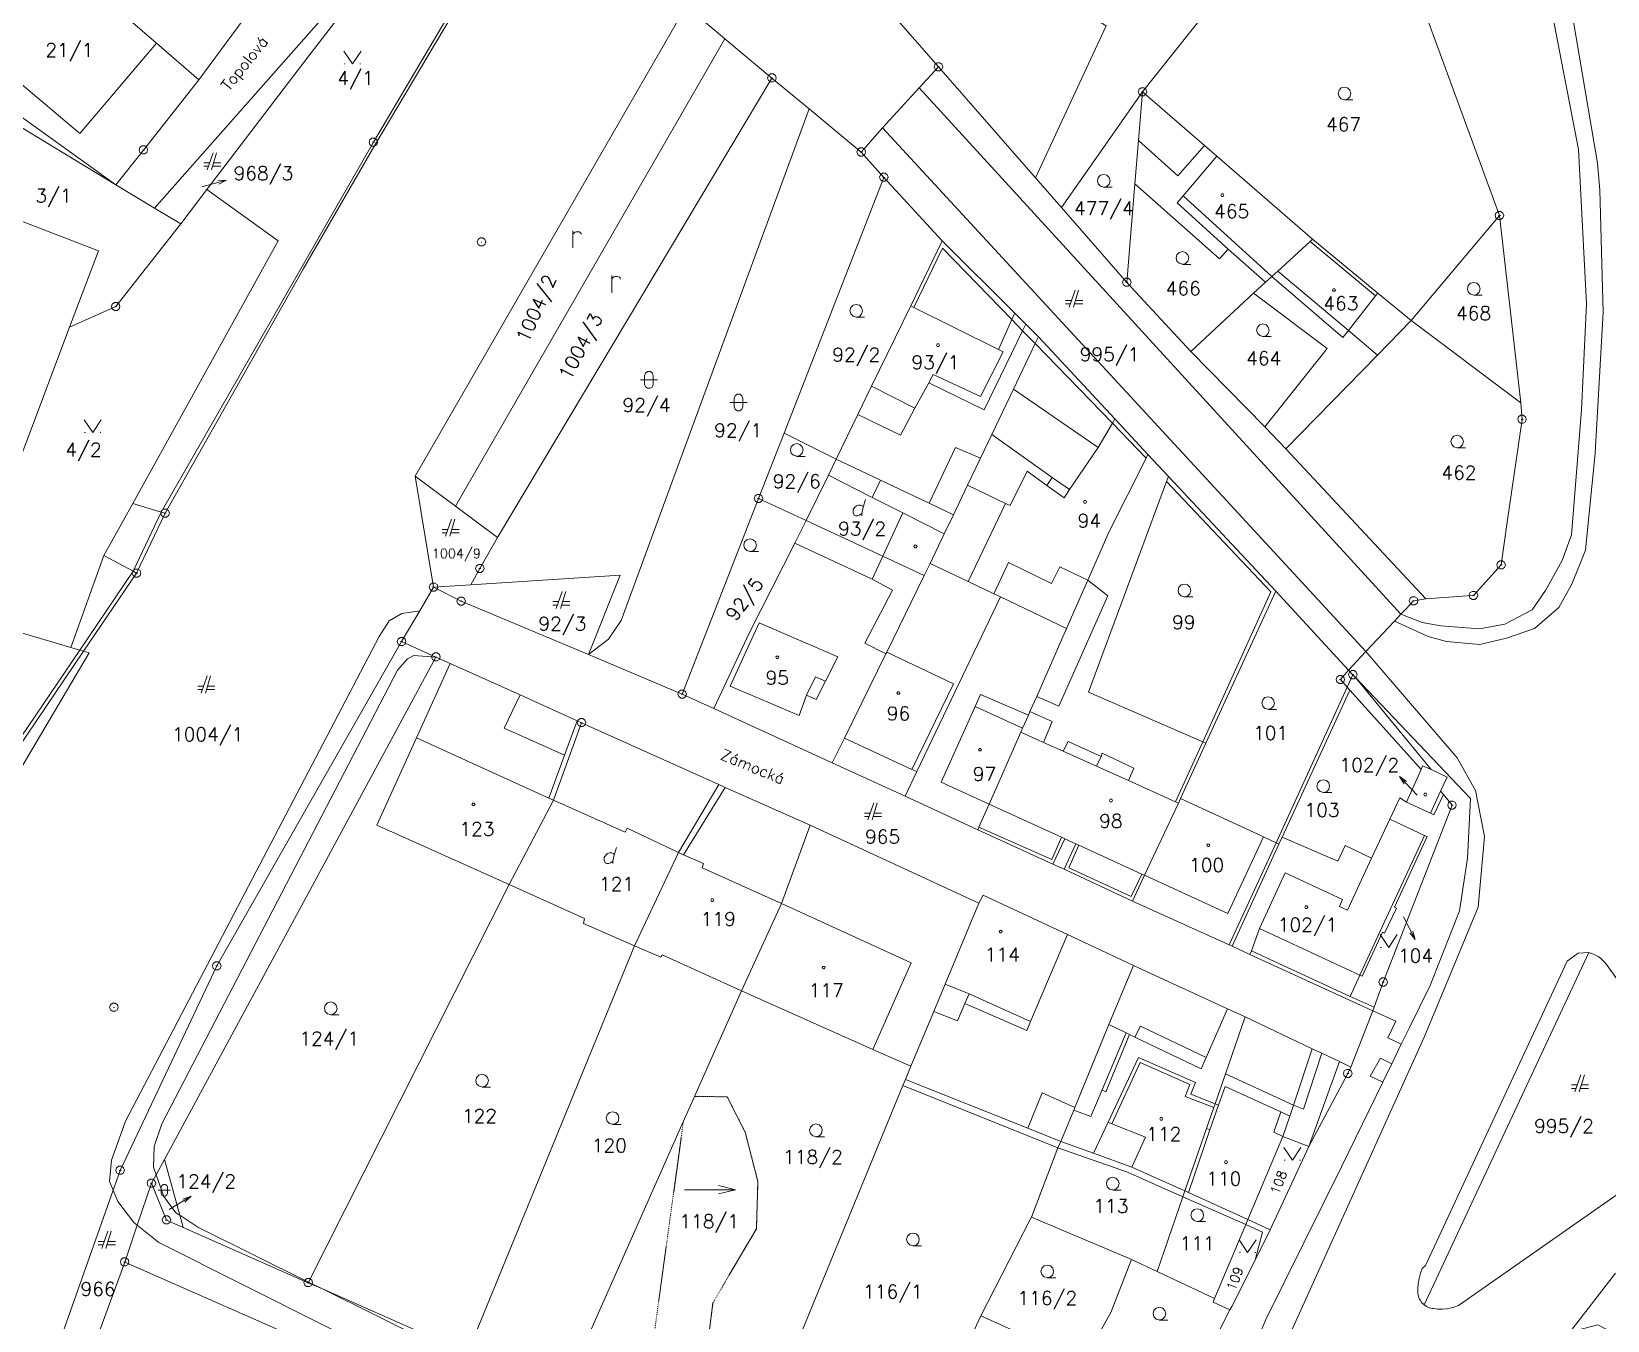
# Model space of a CAD drawing. Extents: x -443817 to 3, y -1171930 to -442383.
# Drawn here: x -443444.5 to -443259.9, y -1170739.4 to -1170588.4 of the extents above; entities that cross this region are included whole.
import ezdxf
from ezdxf.enums import TextEntityAlignment as Align

# ---------------------------------------------------------------- set-up
doc = ezdxf.new("R2010")
doc.units = 0
doc.header["$LTSCALE"] = 0.5
doc.linetypes.add('DASHDOT', pattern=[25.4, 12.7, -6.35, 0, -6.35])
doc.linetypes.add('DOT', pattern=[0.25, 0, -0.25])
for name, color, linetype, lineweight in [('KLADPAR', 7, 'Continuous', 0), ('ZAPPAR', 7, 'Continuous', 0), ('ZNACKY', 7, 'Continuous', 0)]:
    doc.layers.add(name, color=color, linetype=linetype, lineweight=lineweight)
doc.styles.add('ROMANS', font='romans.shx', dxfattribs={"height": 0.2})

# ---------------------------------------------------------------- blocks, each defined once
blk = doc.blocks.new('$5')
at = {"color": 0}
blk.add_line((-0.12, 0), (0.12, 0), dxfattribs=at)
at = {"color": 0, "flags": 128}
blk.add_lwpolyline([(0.15, 0.48), (0.4, 0.3), (0.5, 0.01), (0.4, -0.28), (0.15, -0.46), (-0.16, -0.46), (-0.41, -0.28), (-0.51, 0.01), (-0.41, 0.3), (-0.16, 0.48), (0.15, 0.48)], dxfattribs=at)
blk = doc.blocks.new('$40')
at = {"color": 0}
for p, q in [((-0.95, 0), (-0.85, 0)), ((0.85, 0), (0.95, 0))]:
    blk.add_line(p, q, dxfattribs=at)
at = {"color": 0, "flags": 128}
blk.add_lwpolyline([(-1, 1.5), (0, 0), (1, 1.5)], dxfattribs=at)
blk = doc.blocks.new('$30')
at = {"color": 0, "flags": 128}
blk.add_lwpolyline([(0, 0), (-0.38, 0.1), (-0.65, 0.37), (-0.75, 0.74), (-0.65, 1.11), (-0.38, 1.38), (-0.01, 1.48), (0.36, 1.38), (0.63, 1.11), (0.73, 0.73), (0.63, 0.35), (0.36, 0.08), (-0.02, -0.02), (0.98, -0.02)], dxfattribs=at)
blk = doc.blocks.new('$42')
at = {"color": 0, "flags": 128}
for points in [[(-0.5, 1.5), (-0.4, 1.79), (-0.15, 1.97), (0.16, 1.97), (0.41, 1.79), (0.51, 1.5), (0.51, 0.5), (0.41, 0.21), (0.16, 0.03), (-0.15, 0.03), (-0.4, 0.21), (-0.5, 0.5), (-0.5, 1.5)], [(-1, 1), (0.27, 1), (1, 1)]]:
    blk.add_lwpolyline(points, dxfattribs=at)
blk = doc.blocks.new('$432')
at = {"color": 0}
for p, q in [((0.1, 2), (-0.6, 0)), ((-0.1, 0), (0.5, 2)), ((-0.32, 0.8), (-1, 0.8)), ((-1, 0.4), (-0.46, 0.4)), ((0.02, 0.4), (1, 0.4)), ((1, 0.8), (0.14, 0.8))]:
    blk.add_line(p, q, dxfattribs=at)
blk = doc.blocks.new('$45')
at = {"color": 0, "flags": 128}
blk.add_lwpolyline([(0.09, 0.15), (0.18, 0), (0.09, -0.15), (-0.09, -0.15), (-0.18, 0), (-0.09, 0.15), (0.09, 0.15)], dxfattribs=at)
blk = doc.blocks.new('$431')
at = {"color": 0}
blk.add_line((0.63, 0.99), (0.9, 1.89), dxfattribs=at)
at = {"color": 0, "flags": 128}
blk.add_lwpolyline([(0.45, 0), (0.45, 0.27), (0.63, 0.99), (0.54, 1.17), (0.36, 1.26), (0.09, 1.26), (-0.18, 1.17), (-0.36, 0.99), (-0.54, 0.72), (-0.54, 0.36), (-0.45, 0.09), (-0.27, 0), (0, 0), (0.18, 0.09), (0.45, 0.27)], dxfattribs=at)
blk = doc.blocks.new('$489')
at = {"color": 0}
blk.add_line((-0.2, 2), (0, 3), dxfattribs=at)
at = {"color": 0, "flags": 128}
blk.add_lwpolyline([(0, 0), (0, 3), (0.2, 2)], dxfattribs=at)
blk = doc.blocks.new('$479')
at = {"color": 0, "flags": 128}
for points in [[(0, 0), (0, 1.27), (0, 2)], [(0, 1.6), (0.1, 1.73), (0.23, 1.84), (0.37, 1.89), (0.6, 1.9), (0.77, 1.87), (0.87, 1.8), (0.96, 1.7), (1, 1.6)]]:
    blk.add_lwpolyline(points, dxfattribs=at)
blk = doc.blocks.new('$93')
at = {"color": 0}
blk.add_line((-0.05, 0), (0.05, 0), dxfattribs=at)
at = {"color": 0, "flags": 128}
blk.add_lwpolyline([(0.15, 0.48), (0.4, 0.3), (0.5, 0.01), (0.4, -0.28), (0.15, -0.46), (-0.16, -0.46), (-0.41, -0.28), (-0.51, 0.01), (-0.41, 0.3), (-0.16, 0.48), (0.15, 0.48)], dxfattribs=at)
blk = doc.blocks.new('$238')
at = {"color": 0}
blk.add_line((-3, 0), (3, 0), dxfattribs=at)
at = {"color": 0, "flags": 128}
blk.add_lwpolyline([(1, 0.5), (3, 0), (1, -0.5)], dxfattribs=at)

msp = doc.modelspace()

# ---------------------------------------------------------------- linework, layer by layer
at = {"layer": 'KLADPAR', "color": 7, "linetype": 'Continuous'}
msp.add_line((-443368.16, -1170716.14), (-443366.84, -1170713.18), dxfattribs=at)
at = {"layer": 'KLADPAR', "color": 7, "linetype": 'DOT'}
msp.add_line((-443363.02, -1170713.23), (-443366.84, -1170713.18), dxfattribs=at)
at = {"layer": 'KLADPAR', "color": 7, "linetype": 'Continuous', "flags": 128}
for points in [[(-443355.46, -1170572.95), (-443338.26, -1170592.58), (-443340.54, -1170595.06), (-443344.83, -1170599.74), (-443347.31, -1170602.57), (-443353.42, -1170597.5), (-443357.78, -1170593.9), (-443363.28, -1170589.29), (-443367.82, -1170585.48), (-443381.88, -1170564.06), (-443385.27, -1170557.49), (-443388.34, -1170551.86), (-443389.85, -1170549.09), (-443399.88, -1170530.7), (-443397.33, -1170528.47), (-443390.82, -1170522.76), (-443389.27, -1170521.39), (-443374.16, -1170550.17), (-443370.2, -1170552.98), (-443355.46, -1170572.95)], [(-443330.16, -1170538.08), (-443308.58, -1170562.8), (-443321.75, -1170575.62), (-443326.34, -1170583.14), (-443318.61, -1170587.77), (-443326.91, -1170605.59), (-443338.26, -1170592.58), (-443355.46, -1170572.95), (-443330.16, -1170538.08)], [(-443415.18, -1170580.93), (-443404.96, -1170569.28), (-443402.44, -1170566.41), (-443388.71, -1170552.25), (-443388.34, -1170551.86), (-443385.27, -1170557.49), (-443385.58, -1170557.87), (-443396.03, -1170570.52), (-443430.1, -1170609.15), (-443434.62, -1170606.4), (-443431.41, -1170602.33), (-443424.92, -1170594.11), (-443415.18, -1170580.93)], [(-443415.64, -1170612.97), (-443423.98, -1170606.96), (-443412.14, -1170591.47), (-443396.03, -1170570.52), (-443385.58, -1170557.87), (-443385.27, -1170557.49), (-443381.88, -1170564.06), (-443404.28, -1170601.75), (-443412.7, -1170616.28), (-443414.07, -1170618.71), (-443428.87, -1170644.86), (-443429.31, -1170644.73), (-443432.66, -1170643.74), (-443415.64, -1170612.97)], [(-443297.86, -1170574.73), (-443314.36, -1170595.51), (-443323.86, -1170609.07), (-443326.91, -1170605.59), (-443318.61, -1170587.77), (-443326.34, -1170583.14), (-443321.75, -1170575.62), (-443308.58, -1170562.8), (-443297.86, -1170574.73)], [(-443424.92, -1170594.11), (-443429.87, -1170589.83), (-443431.56, -1170588.37), (-443437.92, -1170582.87), (-443438.46, -1170582.41), (-443438.58, -1170582.3), (-443428.62, -1170570.04), (-443415.48, -1170580.68), (-443415.18, -1170580.93), (-443424.92, -1170594.11)], [(-443396.03, -1170570.52), (-443412.14, -1170591.47), (-443423.98, -1170606.96), (-443427.04, -1170610.97), (-443430.1, -1170609.15), (-443396.03, -1170570.52)], [(-443517.57, -1170617.34), (-443506.92, -1170596.9), (-443500.76, -1170585.08), (-443493.34, -1170570.84), (-443468.38, -1170585.95), (-443461.48, -1170590.13), (-443434.62, -1170606.4), (-443430.1, -1170609.15), (-443427.04, -1170610.97), (-443434.65, -1170620.67), (-443440.05, -1170623.08), (-443436.68, -1170614.15), (-443449.97, -1170609.03), (-443458.4, -1170631.28), (-443467.64, -1170635.41), (-443482.77, -1170629.94), (-443517.57, -1170617.34)], [(-443450.99, -1170571.59), (-443441.93, -1170579.41), (-443445.54, -1170583.69), (-443450.98, -1170590.18), (-443438.86, -1170600.4), (-443429.87, -1170589.83), (-443424.92, -1170594.11), (-443431.41, -1170602.33), (-443434.62, -1170606.4), (-443465.98, -1170583.84), (-443463.77, -1170581.9), (-443459.06, -1170578.1), (-443450.99, -1170571.59)], [(-443282.89, -1170622.3), (-443286.79, -1170619.08), (-443294.44, -1170612.76), (-443305.66, -1170603.04), (-443307.11, -1170601.79), (-443314.36, -1170595.51), (-443297.86, -1170574.73), (-443281.33, -1170586.07), (-443272.55, -1170610.01), (-443282.89, -1170622.3)], [(-443441.93, -1170579.41), (-443438.58, -1170582.3), (-443438.46, -1170582.41), (-443437.92, -1170582.87), (-443431.56, -1170588.37), (-443429.87, -1170589.83), (-443438.86, -1170600.4), (-443450.98, -1170590.18), (-443445.54, -1170583.69), (-443441.93, -1170579.41)], [(-443316.2, -1170617.83), (-443308.7, -1170625.93), (-443300.02, -1170634.77), (-443297.57, -1170637.32), (-443281.19, -1170654.9), (-443282.61, -1170655.13), (-443283.47, -1170656.06), (-443284.11, -1170656.71), (-443284.86, -1170657.51), (-443288.22, -1170661.08), (-443290.22, -1170663.24), (-443298.76, -1170653.99), (-443311.34, -1170640.57), (-443313.73, -1170638), (-443317.61, -1170633.83), (-443326.56, -1170624.2), (-443328.03, -1170622.72), (-443329.32, -1170621.42), (-443337.84, -1170612.96), (-443344.67, -1170605.53), (-443347.31, -1170602.57), (-443344.83, -1170599.74), (-443340.54, -1170595.06), (-443338.26, -1170592.58), (-443326.91, -1170605.59), (-443323.86, -1170609.07), (-443316.2, -1170617.83)], [(-443353.42, -1170597.5), (-443375.45, -1170657.45), (-443376.94, -1170659.61), (-443379.28, -1170661.4), (-443375.55, -1170652.12), (-443393.07, -1170653.26), (-443391.99, -1170651.35), (-443389.93, -1170647.71), (-443357.78, -1170593.9), (-443353.42, -1170597.5)], [(-443314.83, -1170601.23), (-443315.25, -1170606.29), (-443316.2, -1170617.83), (-443323.86, -1170609.07), (-443314.36, -1170595.51), (-443314.83, -1170601.23)], [(-443294.73, -1170613.03), (-443298.52, -1170616.5), (-443299.23, -1170617.14), (-443299.96, -1170617.81), (-443304.32, -1170613.94), (-443305.33, -1170615.09), (-443315.25, -1170606.29), (-443314.83, -1170601.23), (-443314.36, -1170595.51), (-443307.11, -1170601.79), (-443305.66, -1170603.04), (-443294.44, -1170612.76), (-443294.73, -1170613.03)], [(-443344.67, -1170605.53), (-443356.36, -1170635.49), (-443359.35, -1170643.14), (-443368.29, -1170666.06), (-443379.28, -1170661.4), (-443376.94, -1170659.61), (-443375.45, -1170657.45), (-443353.42, -1170597.5), (-443347.31, -1170602.57), (-443344.67, -1170605.53)], [(-443356.36, -1170635.49), (-443344.67, -1170605.53), (-443337.84, -1170612.96), (-443341.52, -1170620.58), (-443346.11, -1170630), (-443347.71, -1170633.3), (-443350.26, -1170638.54), (-443356.36, -1170635.49)], [(-443427.04, -1170610.97), (-443423.98, -1170606.96), (-443415.64, -1170612.97), (-443432.66, -1170643.74), (-443436.03, -1170649.83), (-443439.9, -1170660.61), (-443451.93, -1170657.05), (-443452.17, -1170649.25), (-443450.22, -1170650.01), (-443440.05, -1170623.08), (-443434.65, -1170620.67), (-443427.04, -1170610.97)], [(-443304.32, -1170613.94), (-443299.96, -1170617.81), (-443301.35, -1170619.09), (-443308.7, -1170625.93), (-443316.2, -1170617.83), (-443315.25, -1170606.29), (-443305.33, -1170615.09), (-443304.32, -1170613.94)], [(-443458.4, -1170631.28), (-443449.97, -1170609.03), (-443436.68, -1170614.15), (-443440.05, -1170623.08), (-443450.22, -1170650.01), (-443452.17, -1170649.25), (-443463.54, -1170644.85), (-443458.4, -1170631.28)], [(-443350.26, -1170638.54), (-443347.71, -1170633.3), (-443346.11, -1170630), (-443341.52, -1170620.58), (-443337.84, -1170612.96), (-443329.32, -1170621.42), (-443328.03, -1170622.72), (-443326.56, -1170624.2), (-443326.95, -1170625.01), (-443329.49, -1170630.34), (-443332.03, -1170635.66), (-443333.36, -1170638.44), (-443334.86, -1170641.59), (-443336.52, -1170645.05), (-443339.36, -1170643.71), (-443345.07, -1170641), (-443350.26, -1170638.54)], [(-443282.89, -1170622.3), (-443286.85, -1170626.35), (-443297.57, -1170637.32), (-443300.02, -1170634.77), (-443292.74, -1170625.58), (-443301.35, -1170619.09), (-443299.96, -1170617.81), (-443299.23, -1170617.14), (-443298.52, -1170616.5), (-443294.73, -1170613.03), (-443294.44, -1170612.76), (-443286.79, -1170619.08), (-443282.89, -1170622.3)], [(-443286.85, -1170626.35), (-443282.89, -1170622.3), (-443270.06, -1170631.96), (-443269.91, -1170633.88), (-443271.6, -1170645.63), (-443272.36, -1170650.93), (-443275.6, -1170654.51), (-443276.35, -1170654.56), (-443281.19, -1170654.9), (-443297.57, -1170637.32), (-443286.85, -1170626.35)], [(-443339.25, -1170650.75), (-443337.6, -1170647.3), (-443336.52, -1170645.05), (-443334.86, -1170641.59), (-443333.36, -1170638.44), (-443332.03, -1170635.66), (-443329.49, -1170630.34), (-443326.95, -1170625.01), (-443326.56, -1170624.2), (-443317.61, -1170633.83), (-443313.73, -1170638), (-443313.94, -1170638.42), (-443318.26, -1170647.02), (-443320.77, -1170652.71), (-443323.27, -1170658.39), (-443331.02, -1170654.68), (-443331.77, -1170654.32), (-443334.81, -1170652.87), (-443339.25, -1170650.75)], [(-443353.77, -1170645.74), (-443359.35, -1170643.14), (-443356.36, -1170635.49), (-443350.26, -1170638.54), (-443351.17, -1170640.41), (-443353.77, -1170645.74)], [(-443345.07, -1170641), (-443339.36, -1170643.71), (-443336.52, -1170645.05), (-443337.6, -1170647.3), (-443339.25, -1170650.75), (-443339.93, -1170652.17), (-443344.78, -1170649.92), (-443353.77, -1170645.74), (-443351.17, -1170640.41), (-443350.26, -1170638.54), (-443345.07, -1170641)], [(-443318.26, -1170647.02), (-443313.94, -1170638.42), (-443313.73, -1170638), (-443311.34, -1170640.57), (-443311.55, -1170641.14), (-443320.69, -1170665.82), (-443307.32, -1170671.65), (-443306.95, -1170671.81), (-443309.93, -1170678.29), (-443310.17, -1170678.83), (-443314.13, -1170687.28), (-443315.55, -1170690.31), (-443323.54, -1170686.58), (-443324.86, -1170685.98), (-443333.66, -1170681.94), (-443333.53, -1170681.64), (-443332.34, -1170678.94), (-443328.62, -1170670.52), (-443328.42, -1170670.06), (-443327.74, -1170668.53), (-443327.55, -1170668.1), (-443326.76, -1170666.32), (-443323.27, -1170658.39), (-443320.77, -1170652.71), (-443318.26, -1170647.02)], [(-443389.93, -1170647.71), (-443391.99, -1170651.35), (-443393.07, -1170653.26), (-443397.41, -1170653.53), (-443399.56, -1170640.54), (-443394.83, -1170644.06), (-443389.93, -1170647.71)], [(-443306.95, -1170671.81), (-443307.32, -1170671.65), (-443320.69, -1170665.82), (-443311.55, -1170641.14), (-443311.34, -1170640.57), (-443298.76, -1170653.99), (-443306.95, -1170671.81)], [(-443368.29, -1170666.06), (-443359.35, -1170643.14), (-443353.77, -1170645.74), (-443355.1, -1170648.37), (-443360.39, -1170658.85), (-443364.59, -1170667.76), (-443368.29, -1170666.06)], [(-443364.59, -1170667.76), (-443360.39, -1170658.85), (-443355.1, -1170648.37), (-443353.77, -1170645.74), (-443344.78, -1170649.92), (-443339.93, -1170652.17), (-443344.33, -1170661.13), (-443344.44, -1170661.36), (-443349.27, -1170671.2), (-443350.71, -1170674.12), (-443364.59, -1170667.76)], [(-443331.77, -1170654.32), (-443331.02, -1170654.68), (-443340.81, -1170675.14), (-443342.19, -1170678.03), (-443350.71, -1170674.12), (-443349.27, -1170671.2), (-443344.44, -1170661.36), (-443344.33, -1170661.13), (-443339.93, -1170652.17), (-443339.25, -1170650.75), (-443334.81, -1170652.87), (-443331.77, -1170654.32)], [(-443342.19, -1170678.03), (-443333.66, -1170681.94), (-443324.86, -1170685.98), (-443323.54, -1170686.58), (-443315.55, -1170690.31), (-443304.21, -1170695.44), (-443303.86, -1170695.6), (-443301.8, -1170696.54), (-443287.39, -1170703.15), (-443289.95, -1170709.75), (-443291.29, -1170709.09), (-443293.38, -1170708.12), (-443294.5, -1170707.59), (-443302.35, -1170703.87), (-443304.41, -1170702.93), (-443315.43, -1170697.83), (-443323.14, -1170694.22), (-443333.03, -1170689.62), (-443333.56, -1170690.54), (-443353.3, -1170681.4), (-443363.26, -1170676.99), (-443364.01, -1170676.65), (-443380.08, -1170669.41), (-443380.61, -1170669.17), (-443387.28, -1170666.16), (-443395.48, -1170662.47), (-443397.14, -1170661.72), (-443401.16, -1170659.91), (-443399.03, -1170656.29), (-443397.41, -1170653.53), (-443394.18, -1170655.17), (-443379.28, -1170661.4), (-443368.29, -1170666.06), (-443364.59, -1170667.76), (-443350.71, -1170674.12), (-443342.19, -1170678.03)], [(-443375.55, -1170652.12), (-443379.28, -1170661.4), (-443394.18, -1170655.17), (-443397.41, -1170653.53), (-443393.07, -1170653.26), (-443375.55, -1170652.12)], [(-443331.02, -1170654.68), (-443323.27, -1170658.39), (-443326.76, -1170666.32), (-443327.55, -1170668.1), (-443327.74, -1170668.53), (-443328.42, -1170670.06), (-443328.62, -1170670.52), (-443332.34, -1170678.94), (-443333.53, -1170681.64), (-443333.66, -1170681.94), (-443342.19, -1170678.03), (-443340.81, -1170675.14), (-443331.02, -1170654.68)], [(-443298.38, -1170683.64), (-443298.73, -1170683.48), (-443300.21, -1170682.79), (-443309.93, -1170678.29), (-443306.95, -1170671.81), (-443298.76, -1170653.99), (-443290.22, -1170663.24), (-443291.19, -1170664.36), (-443290.39, -1170665.25), (-443290.09, -1170665.58), (-443298, -1170682.82), (-443298.38, -1170683.64)], [(-443397.14, -1170661.72), (-443428.95, -1170720.57), (-443429.91, -1170722.35), (-443430.46, -1170723.36), (-443432.13, -1170728.25), (-443433.6, -1170732.58), (-443455.25, -1170791.44), (-443455.44, -1170791.95), (-443455.61, -1170792.41), (-443458.19, -1170791.31), (-443458.3, -1170790.71), (-443458.29, -1170790.13), (-443444.34, -1170750.69), (-443434.96, -1170724.16), (-443434.14, -1170721.84), (-443422.81, -1170697.9), (-443401.16, -1170659.91), (-443397.14, -1170661.72)], [(-443395.48, -1170662.47), (-443399.42, -1170671.17), (-443404.05, -1170681.39), (-443388.55, -1170688.37), (-443412.05, -1170734.93), (-443412.09, -1170735), (-443426.76, -1170728.52), (-443427.15, -1170727.09), (-443428.95, -1170720.57), (-443397.14, -1170661.72), (-443395.48, -1170662.47)], [(-443380.08, -1170669.41), (-443383.36, -1170678.5), (-443388.55, -1170688.37), (-443404.05, -1170681.39), (-443399.42, -1170671.17), (-443395.48, -1170662.47), (-443387.28, -1170666.16), (-443380.61, -1170669.17), (-443380.08, -1170669.41)], [(-443281.73, -1170674.9), (-443283.44, -1170678.73), (-443284.23, -1170678.19), (-443285.4, -1170680.71), (-443287.53, -1170685.28), (-443290.63, -1170683.79), (-443291.47, -1170685.62), (-443298, -1170682.82), (-443290.09, -1170665.58), (-443285.1, -1170671.14), (-443281.73, -1170674.9)], [(-443368.74, -1170684.63), (-443373.88, -1170695.54), (-443379.87, -1170692.92), (-443379.75, -1170692.33), (-443388.55, -1170688.37), (-443383.36, -1170678.5), (-443380.08, -1170669.41), (-443364.01, -1170676.65), (-443368.74, -1170684.63)], [(-443283.44, -1170678.73), (-443281.73, -1170674.9), (-443281.56, -1170674.45), (-443280.56, -1170674.88), (-443278.66, -1170675.77), (-443279.46, -1170677.43), (-443280.63, -1170680.01), (-443283.44, -1170678.73)], [(-443353.3, -1170681.4), (-443356.67, -1170690.59), (-443361.36, -1170700.83), (-443370.65, -1170696.58), (-443370.8, -1170696.88), (-443373.88, -1170695.54), (-443368.74, -1170684.63), (-443364.01, -1170676.65), (-443363.26, -1170676.99), (-443353.3, -1170681.4)], [(-443281.33, -1170682.61), (-443285.4, -1170680.71), (-443284.23, -1170678.19), (-443283.44, -1170678.73), (-443280.63, -1170680.01), (-443279.46, -1170677.43), (-443279.11, -1170677.83), (-443278.11, -1170679.06), (-443286.17, -1170699.79), (-443286.33, -1170700.24), (-443287.24, -1170702.74), (-443290.05, -1170701.47), (-443288.9, -1170698.98), (-443286.28, -1170693.32), (-443281.33, -1170682.61)], [(-443315.55, -1170690.31), (-443314.13, -1170687.28), (-443310.17, -1170678.83), (-443309.93, -1170678.29), (-443300.21, -1170682.79), (-443298.73, -1170683.48), (-443298.38, -1170683.64), (-443303.86, -1170695.6), (-443304.21, -1170695.44), (-443315.55, -1170690.31)], [(-443337.5, -1170700.02), (-443338.83, -1170703.23), (-443341.5, -1170709.65), (-443345.95, -1170707.67), (-443361.36, -1170700.83), (-443356.67, -1170690.59), (-443353.3, -1170681.4), (-443333.56, -1170690.54), (-443337.5, -1170700.02)], [(-443303.86, -1170695.6), (-443298.38, -1170683.64), (-443298, -1170682.82), (-443291.47, -1170685.62), (-443290.63, -1170683.79), (-443287.53, -1170685.28), (-443285.4, -1170680.71), (-443281.33, -1170682.61), (-443286.28, -1170693.32), (-443288.9, -1170698.98), (-443290.05, -1170701.47), (-443287.24, -1170702.74), (-443287.39, -1170703.15), (-443301.8, -1170696.54), (-443303.86, -1170695.6)], [(-443388.55, -1170688.37), (-443379.75, -1170692.33), (-443379.87, -1170692.92), (-443373.88, -1170695.54), (-443393.43, -1170743.25), (-443410.44, -1170735.73), (-443412.09, -1170735), (-443412.05, -1170734.93), (-443388.55, -1170688.37)], [(-443315.43, -1170697.83), (-443318.3, -1170704.75), (-443322.28, -1170714.46), (-443322.42, -1170714.79), (-443323.93, -1170718.46), (-443327.82, -1170716.91), (-443342.15, -1170711.21), (-443341.5, -1170709.65), (-443338.83, -1170703.23), (-443337.5, -1170700.02), (-443333.56, -1170690.54), (-443333.03, -1170689.62), (-443323.14, -1170694.22), (-443315.43, -1170697.83)], [(-443370.8, -1170696.88), (-443370.65, -1170696.58), (-443361.36, -1170700.83), (-443366.84, -1170713.18), (-443368.16, -1170716.14), (-443382.36, -1170748.14), (-443393.43, -1170743.25), (-443373.88, -1170695.54), (-443370.8, -1170696.88)], [(-443302.35, -1170703.87), (-443304.65, -1170710.54), (-443305.87, -1170714.04), (-443306.02, -1170714.48), (-443306.87, -1170716.94), (-443309.41, -1170724.24), (-443315.61, -1170721.47), (-443320.12, -1170719.84), (-443323.93, -1170718.46), (-443322.42, -1170714.79), (-443322.28, -1170714.46), (-443318.3, -1170704.75), (-443315.43, -1170697.83), (-443304.41, -1170702.93), (-443302.35, -1170703.87)], [(-443293.38, -1170708.12), (-443295.51, -1170714.66), (-443296.68, -1170714.19), (-443297.12, -1170715.48), (-443297.92, -1170717.86), (-443302.03, -1170727.6), (-443308.99, -1170724.43), (-443309.41, -1170724.24), (-443306.87, -1170716.94), (-443306.02, -1170714.48), (-443305.87, -1170714.04), (-443304.65, -1170710.54), (-443302.35, -1170703.87), (-443294.5, -1170707.59), (-443293.38, -1170708.12)], [(-443299.4, -1170728.79), (-443302.03, -1170727.6), (-443297.92, -1170717.86), (-443297.12, -1170715.48), (-443296.68, -1170714.19), (-443295.51, -1170714.66), (-443293.38, -1170708.12), (-443291.29, -1170709.09), (-443289.95, -1170709.75), (-443290.32, -1170710.5), (-443294.87, -1170719.04), (-443299.4, -1170728.79)], [(-443323.93, -1170718.46), (-443324.28, -1170719.22), (-443327.38, -1170727.31), (-443327.54, -1170727.61), (-443333.31, -1170738.9), (-443338.49, -1170750.09), (-443338.67, -1170750.47), (-443349.01, -1170745.72), (-443357.22, -1170759.23), (-443357.67, -1170759.06), (-443363.58, -1170756.44), (-443355.1, -1170742.72), (-443342.45, -1170711.9), (-443342.15, -1170711.21), (-443327.82, -1170716.91), (-443323.93, -1170718.46)], [(-443309.41, -1170724.24), (-443309.65, -1170724.93), (-443312.65, -1170733.7), (-443315.65, -1170732.3), (-443316.02, -1170732.12), (-443327.38, -1170727.31), (-443324.28, -1170719.22), (-443323.93, -1170718.46), (-443320.12, -1170719.84), (-443315.61, -1170721.47), (-443309.41, -1170724.24)], [(-443427.15, -1170727.09), (-443426.76, -1170728.52), (-443428.7, -1170727.66), (-443430.46, -1170723.36), (-443429.91, -1170722.35), (-443428.95, -1170720.57), (-443427.15, -1170727.09)], [(-443382.36, -1170748.14), (-443363.58, -1170756.44), (-443357.67, -1170759.06), (-443357.22, -1170759.23), (-443360.61, -1170764.8), (-443361.11, -1170764.59), (-443362.1, -1170764.15), (-443375.93, -1170758.05), (-443379.45, -1170756.5), (-443397.33, -1170748.62), (-443415.59, -1170740.54), (-443433.6, -1170732.58), (-443432.13, -1170728.25), (-443430.46, -1170723.36), (-443428.7, -1170727.66), (-443426.76, -1170728.52), (-443412.09, -1170735), (-443410.44, -1170735.73), (-443393.43, -1170743.25), (-443382.36, -1170748.14)], [(-443302.28, -1170728.2), (-443305.93, -1170736.84), (-443312.65, -1170733.7), (-443309.65, -1170724.93), (-443309.41, -1170724.24), (-443308.99, -1170724.43), (-443302.03, -1170727.6), (-443302.28, -1170728.2)], [(-443333.31, -1170738.9), (-443327.54, -1170727.61), (-443327.38, -1170727.31), (-443316.02, -1170732.12), (-443315.65, -1170732.3), (-443318.09, -1170738.5), (-443321.32, -1170744.26), (-443333.31, -1170738.9)], [(-443302.03, -1170727.6), (-443299.4, -1170728.79), (-443301.19, -1170732.36), (-443303.91, -1170737.78), (-443304.12, -1170738.19), (-443306.1, -1170737.29), (-443305.93, -1170736.84), (-443302.28, -1170728.2), (-443302.03, -1170727.6)], [(-443440, -1170798.31), (-443440.12, -1170798.6), (-443440.24, -1170798.55), (-443440.5, -1170798.9), (-443455.61, -1170792.41), (-443455.44, -1170791.95), (-443455.25, -1170791.44), (-443433.6, -1170732.58), (-443415.59, -1170740.54), (-443439.9, -1170798.07), (-443440, -1170798.31)], [(-443305.93, -1170736.84), (-443306.1, -1170737.29), (-443304.12, -1170738.19), (-443309.8, -1170749.41), (-443321.32, -1170744.26), (-443318.09, -1170738.5), (-443315.65, -1170732.3), (-443312.65, -1170733.7), (-443305.93, -1170736.84)], [(-443338.67, -1170750.47), (-443338.49, -1170750.09), (-443333.31, -1170738.9), (-443321.32, -1170744.26), (-443325.12, -1170751.05), (-443329.7, -1170749), (-443332.16, -1170753.38), (-443338.67, -1170750.47)]]:
    msp.add_lwpolyline(points, close=True, dxfattribs=at)
for points in [[(-443451.12, -1170683.75), (-443437.75, -1170661.24), (-443438.41, -1170661.04), (-443438.86, -1170660.91), (-443439.9, -1170660.61), (-443436.03, -1170649.83), (-443432.66, -1170643.74), (-443429.31, -1170644.73), (-443428.87, -1170644.86), (-443414.07, -1170618.71), (-443412.7, -1170616.28), (-443412.7, -1170616.28), (-443404.28, -1170601.75), (-443381.88, -1170564.06)], [(-443367.82, -1170585.48), (-443399.56, -1170640.54), (-443397.41, -1170653.53), (-443399.03, -1170656.29), (-443401.16, -1170659.91), (-443422.81, -1170697.9), (-443434.14, -1170721.84), (-443434.96, -1170724.16), (-443444.34, -1170750.69), (-443458.29, -1170790.13)], [(-443309.8, -1170749.41), (-443304.12, -1170738.19), (-443303.91, -1170737.78), (-443301.19, -1170732.36), (-443299.4, -1170728.79), (-443294.87, -1170719.04), (-443290.32, -1170710.5), (-443289.95, -1170709.75), (-443287.39, -1170703.15), (-443287.24, -1170702.74), (-443286.33, -1170700.24), (-443286.17, -1170699.79), (-443278.11, -1170679.06), (-443279.11, -1170677.83), (-443279.46, -1170677.43), (-443278.66, -1170675.77), (-443280.56, -1170674.88), (-443281.56, -1170674.45), (-443281.73, -1170674.9), (-443285.1, -1170671.14), (-443290.09, -1170665.58), (-443290.39, -1170665.25), (-443291.19, -1170664.36), (-443290.22, -1170663.24), (-443288.22, -1170661.08), (-443284.86, -1170657.51), (-443284.11, -1170656.71), (-443283.47, -1170656.06), (-443282.61, -1170655.13), (-443281.19, -1170654.9), (-443276.35, -1170654.56), (-443275.6, -1170654.51), (-443272.36, -1170650.93), (-443271.6, -1170645.63), (-443269.91, -1170633.88), (-443270.06, -1170631.96), (-443272.55, -1170610.01), (-443281.33, -1170586.07)], [(-443451.93, -1170657.05), (-443439.9, -1170660.61), (-443438.86, -1170660.91), (-443438.41, -1170661.04), (-443437.75, -1170661.24), (-443451.12, -1170683.75)], [(-443366.84, -1170713.18), (-443361.36, -1170700.83), (-443345.95, -1170707.67), (-443341.5, -1170709.65), (-443342.15, -1170711.21), (-443342.45, -1170711.9), (-443355.1, -1170742.72), (-443363.58, -1170756.44), (-443382.36, -1170748.14), (-443368.16, -1170716.14)], [(-443258.95, -1170733.88), (-443264.31, -1170740.8), (-443266.44, -1170746.37), (-443277.62, -1170776.37), (-443264.09, -1170795.5), (-443258.99, -1170803.56)], [(-443252.65, -1170744.29), (-443261.04, -1170739.95), (-443264.31, -1170740.8), (-443258.95, -1170733.88)]]:
    msp.add_lwpolyline(points, dxfattribs=at)
at = {"layer": 'KLADPAR', "color": 7, "linetype": 'DASHDOT'}
msp.add_lwpolyline([(-443366.84, -1170713.18), (-443363.02, -1170713.23), (-443360.92, -1170717.35), (-443359.42, -1170723.15), (-443359.6, -1170728.68), (-443364.69, -1170737.37), (-443365.48, -1170743.51), (-443370.31, -1170750.27), (-443372.77, -1170749.74), (-443368.16, -1170716.14)], dxfattribs=at)
at = {"layer": 'KLADPAR', "color": 7, "linetype": 'DOT'}
msp.add_lwpolyline([(-443368.16, -1170716.14), (-443372.77, -1170749.74), (-443370.31, -1170750.27), (-443365.48, -1170743.51), (-443364.69, -1170737.37), (-443359.6, -1170728.68), (-443359.42, -1170723.15), (-443360.92, -1170717.35), (-443363.02, -1170713.23)], dxfattribs=at)
at = {"layer": 'KLADPAR', "color": 7, "linetype": 'Continuous'}
for points in [[(-443461.48, -1170590.13), (-443468.38, -1170585.95), (-443465.98, -1170583.84), (-443434.62, -1170606.4)], [(-443399.56, -1170640.54), (-443367.82, -1170585.48), (-443363.28, -1170589.29), (-443394.83, -1170644.06)], [(-443357.78, -1170593.9), (-443389.93, -1170647.71), (-443394.83, -1170644.06), (-443363.28, -1170589.29)], [(-443270.06, -1170631.96), (-443282.89, -1170622.3), (-443272.55, -1170610.01)], [(-443301.35, -1170619.09), (-443292.74, -1170625.58), (-443300.02, -1170634.77), (-443308.7, -1170625.93)]]:
    msp.add_3dface(points, dxfattribs=at)
at = {"layer": 'ZAPPAR', "color": 7, "linetype": 'Continuous'}
for p, q in [((-443284.11, -1170656.71), (-443340.54, -1170595.06)), ((-443344.83, -1170599.74), (-443288.22, -1170661.08)), ((-443299.23, -1170617.14), (-443309.62, -1170607.7)), ((-443294.73, -1170613.03), (-443287.06, -1170619.42)), ((-443341.52, -1170620.58), (-443341.14, -1170620.77)), ((-443331.24, -1170625.7), (-443329.67, -1170622.2)), ((-443329.32, -1170621.42), (-443329.67, -1170622.2)), ((-443328.03, -1170622.72), (-443328.41, -1170623.5)), ((-443326.95, -1170625.01), (-443328.41, -1170623.5)), ((-443286.85, -1170626.35), (-443290.25, -1170623.48)), ((-443326.95, -1170625.01), (-443317.9, -1170634.34)), ((-443313.94, -1170638.42), (-443317.9, -1170634.34)), ((-443332.03, -1170635.66), (-443324.94, -1170640.67)), ((-443334.81, -1170652.87), (-443330.42, -1170643.72)), ((-443429.31, -1170644.73), (-443432.6, -1170651.67)), ((-443428.87, -1170644.86), (-443432.2, -1170651.89)), ((-443337.6, -1170647.3), (-443342.45, -1170644.84)), ((-443344.78, -1170649.92), (-443346.02, -1170652.61)), ((-443290.22, -1170663.24), (-443289.72, -1170663.79)), ((-443290.39, -1170665.25), (-443298.73, -1170683.48)), ((-443380.61, -1170669.17), (-443382.09, -1170673.22)), ((-443328.62, -1170670.52), (-443325.97, -1170671.71)), ((-443307.32, -1170671.65), (-443310.51, -1170678.66)), ((-443319.75, -1170674.5), (-443319.21, -1170673.35)), ((-443319.21, -1170673.35), (-443319.08, -1170672.99)), ((-443316.02, -1170676.18), (-443319.75, -1170674.5)), ((-443363.26, -1170676.99), (-443368.14, -1170684.88)), ((-443332.34, -1170678.94), (-443323.86, -1170682.83)), ((-443323.54, -1170686.58), (-443322.19, -1170683.59)), ((-443298.73, -1170683.48), (-443304.21, -1170695.44)), ((-443314.13, -1170687.28), (-443314.46, -1170687.13)), ((-443323.14, -1170694.22), (-443327.48, -1170704.4)), ((-443262.07, -1170696.33), (-443281.38, -1170737.59)), ((-443337.5, -1170700.02), (-443334.69, -1170701.17)), ((-443304.41, -1170702.93), (-443306.9, -1170708.61)), ((-443318.3, -1170704.75), (-443316.3, -1170705.74)), ((-443315.89, -1170705.94), (-443315.25, -1170706.24)), ((-443324.28, -1170719.22), (-443342.45, -1170711.9)), ((-443306.87, -1170716.94), (-443306.48, -1170717.11)), ((-443309.65, -1170724.93), (-443302.28, -1170728.2)), ((-443410.44, -1170735.73), (-443412.05, -1170734.93)), ((-443309.85, -1170762.9), (-443299.93, -1170739.33))]:
    msp.add_line(p, q, dxfattribs=at)
at = {"layer": 'ZAPPAR', "color": 7, "linetype": 'Continuous', "flags": 128}
for points in [[(-443305.45, -1170504.94), (-443297.55, -1170516.12), (-443293.75, -1170521.76), (-443284.2, -1170536.42), (-443274.94, -1170554.2), (-443269.13, -1170568.5), (-443263.95, -1170586.83), (-443261.05, -1170603.85), (-443260.81, -1170607.03), (-443260.42, -1170621.34), (-443261.35, -1170637.84), (-443262.46, -1170649.18), (-443264.07, -1170653.2), (-443265.58, -1170655.93), (-443268.43, -1170658.38), (-443271.73, -1170659.49), (-443274.87, -1170660.24), (-443278.76, -1170659.9), (-443280.92, -1170659.31), (-443284.86, -1170657.51)], [(-443306.88, -1170507.13), (-443296.52, -1170521.09), (-443287.53, -1170534.97), (-443284.08, -1170540.9), (-443278.35, -1170552.62), (-443271.57, -1170568.14), (-443266.58, -1170585.27), (-443263.31, -1170602.25), (-443262.36, -1170620.36), (-443262.93, -1170632.75), (-443264.12, -1170647.4), (-443265.22, -1170650.42), (-443267.17, -1170653.93), (-443268.71, -1170656.19), (-443271.93, -1170657.88), (-443274.88, -1170658.4), (-443279.44, -1170658.06), (-443281.62, -1170657.67), (-443284.11, -1170656.71)], [(-443385.58, -1170557.87), (-443382.36, -1170564.02), (-443404.47, -1170601.42), (-443429.31, -1170644.73)], [(-443314.83, -1170601.23), (-443310.24, -1170605.35), (-443307.11, -1170601.79)], [(-443305.66, -1170603.04), (-443309.62, -1170607.7), (-443310.3, -1170608.5), (-443304.32, -1170613.94)], [(-443298.52, -1170616.5), (-443290.25, -1170623.48), (-443290.89, -1170624.3), (-443299.23, -1170617.14)], [(-443286.79, -1170619.08), (-443287.06, -1170619.42), (-443290.25, -1170623.48)], [(-443346.11, -1170630), (-443341.02, -1170632.57), (-443339.4, -1170629.58)], [(-443329.49, -1170630.34), (-443319.55, -1170637.19), (-443322.91, -1170642.11)], [(-443347.71, -1170633.3), (-443342.73, -1170635.71), (-443341.02, -1170632.57)], [(-443317.61, -1170633.83), (-443317.9, -1170634.34), (-443319.55, -1170637.19)], [(-443339.36, -1170643.71), (-443336.27, -1170637.19), (-443333.36, -1170638.44)], [(-443351.17, -1170640.41), (-443346.02, -1170643.03), (-443345.07, -1170641)], [(-443334.86, -1170641.59), (-443330.42, -1170643.72), (-443329.89, -1170643.98), (-443327.87, -1170639.94), (-443325.57, -1170641.61)], [(-443311.55, -1170641.14), (-443299.32, -1170654.09), (-443307.32, -1170671.65)], [(-443344.78, -1170649.92), (-443342.45, -1170644.84), (-443346.02, -1170643.03)], [(-443438.86, -1170660.91), (-443432.6, -1170651.67), (-443436.03, -1170649.83)], [(-443355.1, -1170648.37), (-443346.02, -1170652.61), (-443343.64, -1170653.87), (-443346.88, -1170660.09), (-443344.44, -1170661.36)], [(-443438.41, -1170661.04), (-443432.2, -1170651.89), (-443432.6, -1170651.67)], [(-443331.77, -1170654.32), (-443330.06, -1170650.65), (-443325.03, -1170653.12), (-443324.07, -1170651.16), (-443320.77, -1170652.71)], [(-443320.77, -1170652.71), (-443318.44, -1170654.54), (-443324.16, -1170667.49), (-443326.76, -1170666.32)], [(-443399.03, -1170656.29), (-443401.12, -1170656.62), (-443402.6, -1170657.48), (-443403.79, -1170659.3), (-443433.52, -1170716.08), (-443435.14, -1170720.66), (-443435.39, -1170723.16), (-443434.96, -1170724.16)], [(-443359.26, -1170657.7), (-443362.67, -1170665.11), (-443354.6, -1170668.57), (-443353.73, -1170666.17)], [(-443351.51, -1170664.56), (-443350.06, -1170661.68), (-443359.26, -1170657.7)], [(-443438.86, -1170660.91), (-443451, -1170678.81), (-443464.41, -1170710.34), (-443468.68, -1170709.2), (-443467.4, -1170707.51), (-443468.31, -1170706.79)], [(-443438.41, -1170661.04), (-443450.53, -1170678.9), (-443463.94, -1170710.8), (-443463.86, -1170713.21)], [(-443344.33, -1170661.13), (-443336.5, -1170664.84), (-443341.38, -1170674.87)], [(-443288.22, -1170661.08), (-443277.51, -1170673.54), (-443275.36, -1170677.36), (-443274.3, -1170682.72), (-443275.06, -1170691.02), (-443281.32, -1170706.17), (-443297.28, -1170741.43), (-443300.99, -1170748.89), (-443314.67, -1170778.59), (-443315.26, -1170779.05), (-443316.02, -1170779.22), (-443316.93, -1170778.7)], [(-443397.14, -1170661.72), (-443399.73, -1170661.53), (-443400.48, -1170661.91), (-443401.65, -1170663.27), (-443429.24, -1170716.41), (-443430.15, -1170719.05), (-443430.21, -1170721.47), (-443429.91, -1170722.35)], [(-443353.73, -1170666.17), (-443352.69, -1170664.03), (-443351.51, -1170664.56)], [(-443353.73, -1170666.17), (-443352.58, -1170666.7), (-443351.51, -1170664.56)], [(-443290.39, -1170665.25), (-443289.72, -1170663.79), (-443289.42, -1170664.11)], [(-443280.56, -1170674.88), (-443289.42, -1170664.11), (-443275.96, -1170678.28), (-443276.31, -1170685.29), (-443277.24, -1170691.44), (-443280.69, -1170700.17), (-443283.1, -1170705.12), (-443284.05, -1170707.07)], [(-443387.28, -1170666.16), (-443389.14, -1170670.03), (-443382.09, -1170673.22), (-443383.92, -1170678.24)], [(-443327.74, -1170668.53), (-443333.33, -1170666.1), (-443333.97, -1170667.51)], [(-443332.34, -1170678.94), (-443337.97, -1170676.36), (-443333.97, -1170667.51), (-443328.42, -1170670.06)], [(-443327.55, -1170668.1), (-443324.97, -1170669.28), (-443325.97, -1170671.71), (-443323.67, -1170672.74)], [(-443399.42, -1170671.17), (-443383.92, -1170678.24), (-443383.36, -1170678.5)], [(-443349.27, -1170671.2), (-443341.38, -1170674.87), (-443340.81, -1170675.14)], [(-443319.75, -1170674.5), (-443323.67, -1170672.74), (-443323.07, -1170671.62), (-443319.21, -1170673.35)], [(-443319.08, -1170672.99), (-443315.37, -1170674.72), (-443316.02, -1170676.18)], [(-443310.17, -1170678.83), (-443310.51, -1170678.66), (-443316.02, -1170676.18)], [(-443383.36, -1170678.5), (-443374.99, -1170682.22), (-443374.72, -1170681.78), (-443368.74, -1170684.63)], [(-443279.11, -1170677.83), (-443280.23, -1170680.21), (-443280.63, -1170680.01)], [(-443333.53, -1170681.64), (-443325.01, -1170685.44), (-443323.86, -1170682.83), (-443323.48, -1170683)], [(-443324.86, -1170685.98), (-443323.48, -1170683), (-443322.19, -1170683.59), (-443321.81, -1170683.76)], [(-443300.21, -1170682.79), (-443304.36, -1170691.76), (-443314.13, -1170687.28)], [(-443281.33, -1170682.61), (-443281.03, -1170682.75), (-443284.83, -1170691.03), (-443284.63, -1170691.13), (-443286.02, -1170694.07), (-443286.25, -1170693.96), (-443288.64, -1170699.1), (-443288.9, -1170698.98)], [(-443368.74, -1170684.63), (-443368.14, -1170684.88), (-443365.8, -1170685.88), (-443365.96, -1170686.4), (-443356.67, -1170690.59)], [(-443287.53, -1170685.28), (-443290.37, -1170691.38), (-443291.31, -1170690.94), (-443290.93, -1170690.12), (-443297.64, -1170687.01), (-443300.66, -1170693.52)], [(-443356.67, -1170690.59), (-443341.46, -1170697.54), (-443345.95, -1170707.67)], [(-443288.9, -1170698.98), (-443300.66, -1170693.52), (-443301.62, -1170696.13)], [(-443290.05, -1170701.47), (-443301.62, -1170696.13), (-443301.8, -1170696.54)], [(-443264.64, -1170697.32), (-443281.23, -1170732.97), (-443281.59, -1170733.33), (-443281.8, -1170733.88), (-443281.97, -1170734.52), (-443282.07, -1170735.1), (-443282.12, -1170735.69), (-443282.13, -1170736.09), (-443282.11, -1170736.27), (-443282.09, -1170736.44), (-443282.04, -1170736.61), (-443281.98, -1170736.78), (-443281.91, -1170736.94), (-443281.82, -1170737.09), (-443281.72, -1170737.24), (-443281.64, -1170737.34), (-443281.51, -1170737.47), (-443281.38, -1170737.59), (-443281.24, -1170737.69), (-443281.09, -1170737.79), (-443280.93, -1170737.87), (-443280.77, -1170737.93), (-443280.6, -1170737.98), (-443280.43, -1170738.02), (-443280.29, -1170738.03), (-443279.83, -1170738.09), (-443279.21, -1170738.09), (-443278.77, -1170738.06), (-443278.32, -1170737.98), (-443277.88, -1170737.86), (-443277.35, -1170737.66), (-443248.51, -1170717.5)], [(-443262.07, -1170696.33), (-443263.34, -1170696.39), (-443264.64, -1170697.32)], [(-443247.9, -1170714.56), (-443260.01, -1170697.71), (-443260.23, -1170697.45), (-443260.47, -1170697.21), (-443260.73, -1170697), (-443261, -1170696.8), (-443261.24, -1170696.66), (-443261.53, -1170696.52), (-443261.85, -1170696.4), (-443262.07, -1170696.33)], [(-443338.83, -1170703.23), (-443336.06, -1170704.33), (-443335.18, -1170702.29)], [(-443287.39, -1170703.15), (-443284.71, -1170704.38), (-443285.62, -1170706.31), (-443284.05, -1170707.07), (-443285.16, -1170709.35)], [(-443320.12, -1170719.84), (-443318.4, -1170716.2), (-443314.82, -1170708.62), (-443308.16, -1170711.57), (-443308.71, -1170712.91), (-443305.87, -1170714.04)], [(-443304.65, -1170710.54), (-443296.68, -1170714.19), (-443294.5, -1170707.59)], [(-443297.92, -1170717.86), (-443294.87, -1170719.04), (-443291.29, -1170709.09)], [(-443306.02, -1170714.48), (-443309.36, -1170713.18), (-443308.84, -1170711.77), (-443314.63, -1170709.22), (-443317.96, -1170716.38)], [(-443322.28, -1170714.46), (-443326.11, -1170712.78), (-443327.82, -1170716.91)], [(-443322.42, -1170714.79), (-443320.44, -1170715.55), (-443319.11, -1170712.41)], [(-443297.12, -1170715.48), (-443298.17, -1170715), (-443304.7, -1170712), (-443305.48, -1170714.19)], [(-443299.93, -1170739.33), (-443291, -1170721.37), (-443286.2, -1170711.5)], [(-443308.99, -1170724.43), (-443306.48, -1170717.11), (-443305.48, -1170714.19), (-443305.87, -1170714.04)], [(-443315.61, -1170721.47), (-443314.01, -1170717.97), (-443317.96, -1170716.38), (-443318.4, -1170716.2)], [(-443297.92, -1170717.86), (-443298.97, -1170717.35), (-443298.17, -1170715)], [(-443324.28, -1170719.22), (-443316.11, -1170722.07), (-443309.65, -1170724.93)], [(-443427.15, -1170727.09), (-443427.6, -1170726.8), (-443429.03, -1170724.92), (-443429.91, -1170722.35)], [(-443434.96, -1170724.16), (-443434.39, -1170725.48), (-443432.51, -1170727.94), (-443432.13, -1170728.25)], [(-443412.05, -1170734.93), (-443425.03, -1170728.48), (-443427.15, -1170727.09)], [(-443432.13, -1170728.25), (-443429.61, -1170730.29), (-443380.97, -1170754.71), (-443379.9, -1170755.35), (-443377.65, -1170756.37), (-443376.07, -1170757.72), (-443375.93, -1170758.05)], [(-443302.28, -1170728.2), (-443300.32, -1170729.07), (-443301.19, -1170732.36)], [(-443410.44, -1170735.73), (-443360.6, -1170760.49), (-443362.1, -1170764.15)]]:
    msp.add_lwpolyline(points, dxfattribs=at)
msp.add_lwpolyline([(-443328.41, -1170623.5), (-443329.67, -1170622.2), (-443337.79, -1170613.84), (-443341.14, -1170620.77), (-443331.24, -1170625.7), (-443330.7, -1170625.97), (-443333.33, -1170631.21), (-443338.89, -1170628.64), (-443339.4, -1170629.58), (-443332.91, -1170632.76), (-443328.41, -1170623.5)], close=True, dxfattribs=at)
at = {"layer": 'ZAPPAR', "color": 7, "linetype": 'Continuous'}
for points in [[(-443322.91, -1170642.11), (-443323.56, -1170643.06), (-443325.57, -1170641.61), (-443324.94, -1170640.67)], [(-443321.81, -1170683.76), (-443314.46, -1170687.13), (-443315.71, -1170689.75), (-443323, -1170686.4)], [(-443327.48, -1170704.4), (-443327.9, -1170705.45), (-443335.18, -1170702.29), (-443334.69, -1170701.17)], [(-443315.25, -1170706.24), (-443314.59, -1170704.96), (-443306.9, -1170708.61), (-443307.49, -1170709.94)], [(-443315.89, -1170705.94), (-443318.66, -1170712.66), (-443319.11, -1170712.41), (-443316.3, -1170705.74)], [(-443286.2, -1170711.5), (-443285.16, -1170709.35), (-443286.5, -1170708.71), (-443287.68, -1170710.81)]]:
    msp.add_3dface(points, dxfattribs=at)

# ---------------------------------------------------------------- block references
at = {"layer": 'KLADPAR', "color": 7, "linetype": 'Continuous'}
for name, p in [('$40', (-443406.91, -1170592.25)), ('$30', (-443290.7, -1170596.44)), ('$432', (-443423.34, -1170604.64)), ('$30', (-443318.9, -1170606.67)), ('$45', (-443305.01, -1170607.61)), ('$479', (-443381.1, -1170613.8)), ('$30', (-443309.68, -1170615.7)), ('$479', (-443376.52, -1170619.04)), ('$45', (-443291.93, -1170618.73)), ('$30', (-443275.55, -1170619.32)), ('$30', (-443347.9, -1170621.9)), ('$432', (-443322.37, -1170620.75)), ('$30', (-443300.26, -1170624.17)), ('$45', (-443338.32, -1170625.2)), ('$42', (-443372.19, -1170630.26)), ('$42', (-443361.7, -1170632.91)), ('$40', (-443437.34, -1170635.42)), ('$30', (-443354.87, -1170638.19)), ('$30', (-443277.5, -1170637.21)), ('$431', (-443347.71, -1170645.17)), ('$45', (-443321.1, -1170643.55)), ('$432', (-443395.42, -1170647.56)), ('$30', (-443360.33, -1170649.35)), ('$45', (-443340.96, -1170648.76)), ('$30', (-443309.45, -1170654.65)), ('$432', (-443382.44, -1170656.03)), ('$45', (-443357.15, -1170661.75)), ('$432', (-443424.03, -1170665.93)), ('$45', (-443342.96, -1170665.93)), ('$30', (-443299.64, -1170667.84)), ('$45', (-443333.42, -1170672.57)), ('$30', (-443293.18, -1170677.57)), ('$45', (-443281.23, -1170677.81)), ('$45', (-443392.74, -1170678.97)), ('$432', (-443345.95, -1170680.8)), ('$45', (-443318.07, -1170678.51)), ('$431', (-443376.88, -1170685.91)), ('$45', (-443306.66, -1170683.77)), ('$45', (-443364.76, -1170690.2)), ('$45', (-443295.19, -1170691.02)), ('$45', (-443330.97, -1170693.88)), ('$40', (-443285.52, -1170695.72)), ('$45', (-443351.72, -1170698.1)), ('$30', (-443409.45, -1170703.6)), ('$30', (-443391.72, -1170712.06)), ('$432', (-443263.11, -1170712.64)), ('$30', (-443376.43, -1170716.45)), ('$30', (-443352.62, -1170717.88)), ('$45', (-443312.16, -1170715.81)), ('$40', (-443296.81, -1170720.65)), ('$45', (-443304.59, -1170720.88)), ('$238', (-443365.04, -1170724.11)), ('$30', (-443317.84, -1170724.13)), ('$30', (-443307.95, -1170727.82)), ('$432', (-443435.69, -1170730.98)), ('$30', (-443341.25, -1170730.67)), ('$40', (-443302.05, -1170731.46)), ('$30', (-443325.52, -1170734.41)), ('$30', (-443312.38, -1170739.36))]:
    msp.add_blockref(name, p, dxfattribs=at)
for p, rotation in [((-443424.56, -1170606.64), 284.9834690000001), ((-443282.2, -1170677.88), 43.487497), ((-443283.81, -1170692.14), 207.7544919999999), ((-443428.38, -1170726.44), 301.490397)]:
    msp.add_blockref('$489', p, dxfattribs=dict(at, rotation=rotation))
at = {"layer": 'KLADPAR', "color": 7, "linetype": 'Continuous', "xscale": 0.7, "yscale": 0.7}
msp.add_blockref('$42', (-443428.96, -1170724.87), dxfattribs=at)
at = {"layer": 'ZNACKY', "color": 7, "linetype": 'Continuous'}
for name, p in [('$5', (-443338.26, -1170592.58)), ('$5', (-443357.78, -1170593.9)), ('$5', (-443314.36, -1170595.51)), ('$5', (-443431.41, -1170602.33)), ('$5', (-443404.47, -1170601.42)), ('$5', (-443347.31, -1170602.57)), ('$5', (-443344.67, -1170605.53)), ('$5', (-443272.55, -1170610.01)), ('$93', (-443391.8, -1170613.11)), ('$5', (-443316.2, -1170617.83)), ('$5', (-443434.65, -1170620.67)), ('$5', (-443269.91, -1170633.88)), ('$5', (-443359.35, -1170643.14)), ('$5', (-443428.87, -1170644.86)), ('$5', (-443432.2, -1170651.89)), ('$5', (-443391.99, -1170651.35)), ('$5', (-443272.36, -1170650.93)), ('$5', (-443397.41, -1170653.53)), ('$5', (-443394.18, -1170655.17)), ('$5', (-443282.61, -1170655.13)), ('$5', (-443275.6, -1170654.51)), ('$5', (-443401.16, -1170659.91)), ('$5', (-443397.14, -1170661.72)), ('$5', (-443291.19, -1170664.36)), ('$5', (-443289.72, -1170663.79)), ('$5', (-443368.29, -1170666.06)), ('$5', (-443380.08, -1170669.41)), ('$5', (-443278.11, -1170679.06)), ('$5', (-443422.81, -1170697.9)), ('$5', (-443286.17, -1170699.79)), ('$93', (-443434.86, -1170702.75)), ('$5', (-443290.32, -1170710.5)), ('$5', (-443434.14, -1170721.84)), ('$5', (-443430.46, -1170723.36)), ('$5', (-443428.7, -1170727.66)), ('$5', (-443433.6, -1170732.58)), ('$5', (-443412.09, -1170735))]:
    msp.add_blockref(name, p, dxfattribs=at)

# ---------------------------------------------------------------- texts
at = {"layer": 'KLADPAR', "color": 7, "linetype": 'Continuous', "style": 'ROMANS'}
for s, height, p in [('21/1', 1.6, (-443440.08, -1170589.81)), ('4/1', 1.6, (-443406.56, -1170593.11)), ('467', 1.6, (-443290.82, -1170598.52)), ('968/3', 1.6, (-443417.35, -1170604.25)), ('3/1', 1.6, (-443441.94, -1170606.89)), ('477/4', 1.6, (-443318.9, -1170608.35)), ('465', 1.6, (-443303.93, -1170608.71)), ('466', 1.6, (-443309.6, -1170617.74)), ('463', 1.6, (-443291.13, -1170619.5)), ('468', 1.6, (-443275.59, -1170620.64)), ('92/2', 1.6, (-443347.9, -1170625.5)), ('995/1', 1.6, (-443318.22, -1170625.46)), ('464', 1.6, (-443300.18, -1170625.93)), ('93/1', 1.6, (-443338.62, -1170626.4)), ('92/4', 1.6, (-443372.47, -1170631.41)), ('92/1', 1.6, (-443361.73, -1170634.35)), ('4/2', 1.6, (-443438.43, -1170636.63)), ('92/6', 1.6, (-443354.87, -1170640.35)), ('462', 1.6, (-443277.3, -1170639.31)), ('93/2', 1.6, (-443347.21, -1170645.88)), ('94', 1.6, (-443320.6, -1170644.95)), ('1004/9', 1.1, (-443394.75, -1170649.03)), ('92/3', 1.6, (-443382.33, -1170657.01)), ('99', 1.6, (-443309.53, -1170656.85)), ('95', 1.6, (-443357.15, -1170663.35)), ('96', 1.6, (-443342.96, -1170667.53)), ('1004/1', 1.6, (-443423.88, -1170669.96)), ('101', 1.6, (-443299.36, -1170669.8)), ('102/2', 1.6, (-443287.8, -1170673.55)), ('97', 1.6, (-443332.88, -1170674.63)), ('103', 1.6, (-443293.34, -1170678.83)), ('123', 1.6, (-443392.34, -1170681.07)), ('98', 1.6, (-443318.07, -1170680.11)), ('965', 1.6, (-443344.82, -1170681.96)), ('100', 1.6, (-443306.86, -1170685.29)), ('121', 1.6, (-443375.98, -1170687.51)), ('119', 1.6, (-443364.06, -1170691.6)), ('102/1', 1.6, (-443295.03, -1170692.28)), ('114', 1.6, (-443330.79, -1170695.76)), ('104', 1.6, (-443282.39, -1170695.91)), ('117', 1.6, (-443351.43, -1170699.97)), ('124/1', 1.6, (-443409.65, -1170705.6)), ('122', 1.6, (-443392.04, -1170714.66)), ('995/2', 1.6, (-443264.99, -1170715.85)), ('120', 1.6, (-443376.83, -1170718.13)), ('112', 1.6, (-443311.88, -1170716.79)), ('118/2', 1.6, (-443352.97, -1170719.46)), ('124/2', 1.6, (-443424.05, -1170722.34)), ('110', 1.6, (-443304.85, -1170722)), ('113', 1.6, (-443318.06, -1170725.23)), ('118/1', 1.6, (-443365.13, -1170727.01)), ('111', 1.6, (-443307.97, -1170729.6)), ('966', 1.6, (-443436.72, -1170734.95)), ('116/1', 1.6, (-443343.6, -1170735.24)), ('116/2', 1.6, (-443325.52, -1170736.01))]:
    msp.add_text(s, height=height, dxfattribs=at).set_placement(p, align=Align.TOP_CENTER)
for s, height, rotation, p in [('1004/2', 1.6, 66.005, (-443386.12, -1170620.54)), ('1004/3', 1.6, 62.338, (-443380.9, -1170624.95)), ('92/5', 1.6, 53.113, (-443361.64, -1170654.45)), ('108', 1.1, 69.041, (-443298.94, -1170723.06)), ('109', 1.1, 69.041, (-443304.06, -1170734.33))]:
    msp.add_text(s, height=height, rotation=rotation, dxfattribs=at).set_placement(p, align=Align.TOP_CENTER)
at = {"layer": 'ZNACKY', "color": 7, "linetype": 'Continuous', "style": 'ROMANS'}
for s, rotation, p in [('Topolová', 51.051, (-443421.42, -1170595.51)), ('Zámocká', 337.529, (-443363.93, -1170673.64))]:
    msp.add_text(s, height=1.3, rotation=rotation, dxfattribs=at).set_placement(p)

doc.saveas('drawing.dxf')
